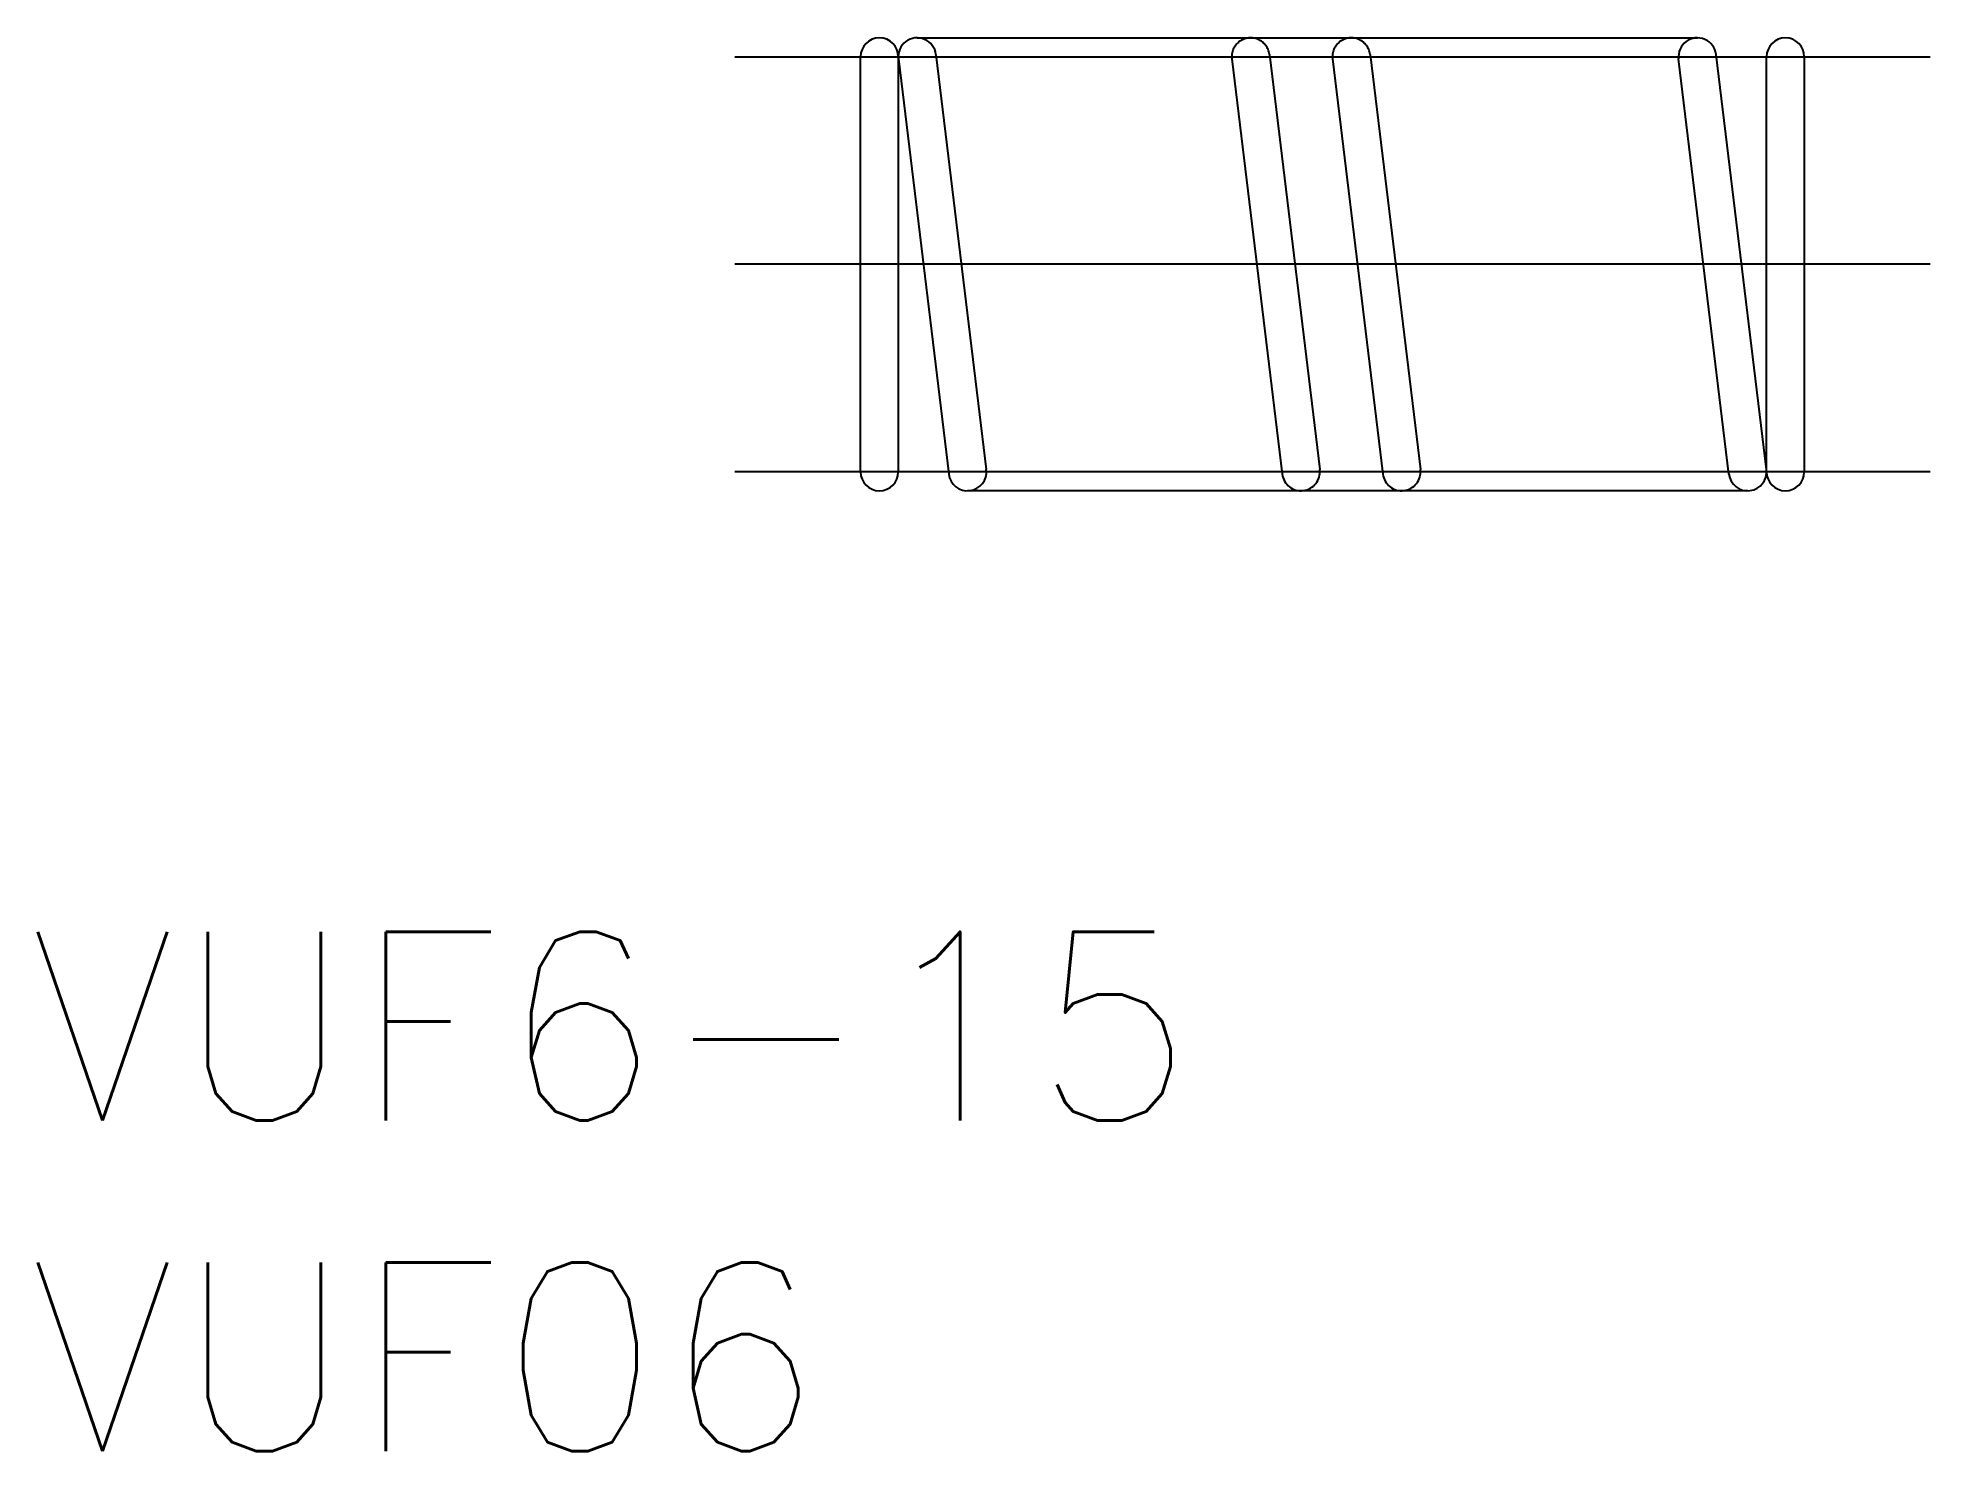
# Model space of a CAD drawing. Extents: x -13.1 to 17, y -18.9 to 3.6.
import ezdxf

# ---------------------------------------------------------------- set-up
doc = ezdxf.new("R2010")
doc.units = 0
doc.linetypes.add('CENTER', pattern=[50.8, 31.75, -6.35, 6.35, -6.35])
doc.linetypes.add('PHANTOM', pattern=[63.5, 31.75, -6.35, 6.35, -6.35, 6.35, -6.35])
doc.layers.get('0').update_dxf_attribs({"linetype": 'CONTINUOUS'})
doc.layers.add('CENTER', color=1, linetype='CENTER')
doc.styles.get("Standard").update_dxf_attribs({"font": 'txt.shx', "height": 3, "bigfont": 'bigfont.shx'})

msp = doc.modelspace()

# ---------------------------------------------------------------- linework, layer by layer
at = {"color": 3, "linetype": 'PHANTOM'}
for p, q in [((0.9, 3.6), (13.3, 3.6)), ((6.498, 3.336), (7.298, -3.264)), ((8.098, 3.336), (8.898, -3.264)), ((5.902, 3.264), (6.702, -3.336)), ((7.502, 3.264), (8.302, -3.336)), ((14.1, -3.6), (1.7, -3.6))]:
    msp.add_line(p, q, dxfattribs=at)
at = {"color": 7, "linetype": 'CONTINUOUS'}
for p, q in [((1.198, 3.336), (1.998, -3.264)), ((14.398, -3.264), (13.598, 3.336)), ((0, -3.3), (0, 3.3)), ((0.6, 3.3), (0.6, -3.3)), ((0.602, 3.264), (1.402, -3.336)), ((13.802, -3.336), (13.002, 3.264)), ((14.4, -3.3), (14.4, 3.3)), ((15, 3.3), (15, -3.3))]:
    msp.add_line(p, q, dxfattribs=at)
for centre, start, end in [((0.3, 3.3), 0, 180), ((0.9, 3.3), 6.9112, 186.9112), ((13.3, 3.3), 6.9112, 186.9112), ((14.7, 3.3), 0, 180), ((0.3, -3.3), 180, 0), ((1.7, -3.3), 186.9112, 6.9112), ((14.1, -3.3), 186.9112, 6.9112), ((14.7, -3.3), 180, 0)]:
    msp.add_arc(centre, 0.3, start, end, dxfattribs=at)
at = {"color": 3, "linetype": 'PHANTOM'}
for centre, start, end in [((6.2, 3.3), 6.9112, 186.9112), ((7.8, 3.3), 6.9112, 186.9112), ((7, -3.3), 186.9112, 6.9112), ((8.6, -3.3), 186.9112, 6.9112)]:
    msp.add_arc(centre, 0.3, start, end, dxfattribs=at)
at = {"layer": 'CENTER', "color": 1, "linetype": 'CENTER'}
for p, q in [((-2, 3.3), (17, 3.3)), ((17, 0), (-2, 0)), ((17, -3.3), (-2, -3.3))]:
    msp.add_line(p, q, dxfattribs=at)

# ---------------------------------------------------------------- texts
at = {"color": 7, "linetype": 'CONTINUOUS'}
for s, p in [('VUF6-15', (-13.205, -13.609)), ('VUF06', (-13.205, -18.867))]:
    msp.add_text(s, height=3, dxfattribs=at).set_placement(p)

doc.saveas('drawing.dxf')
